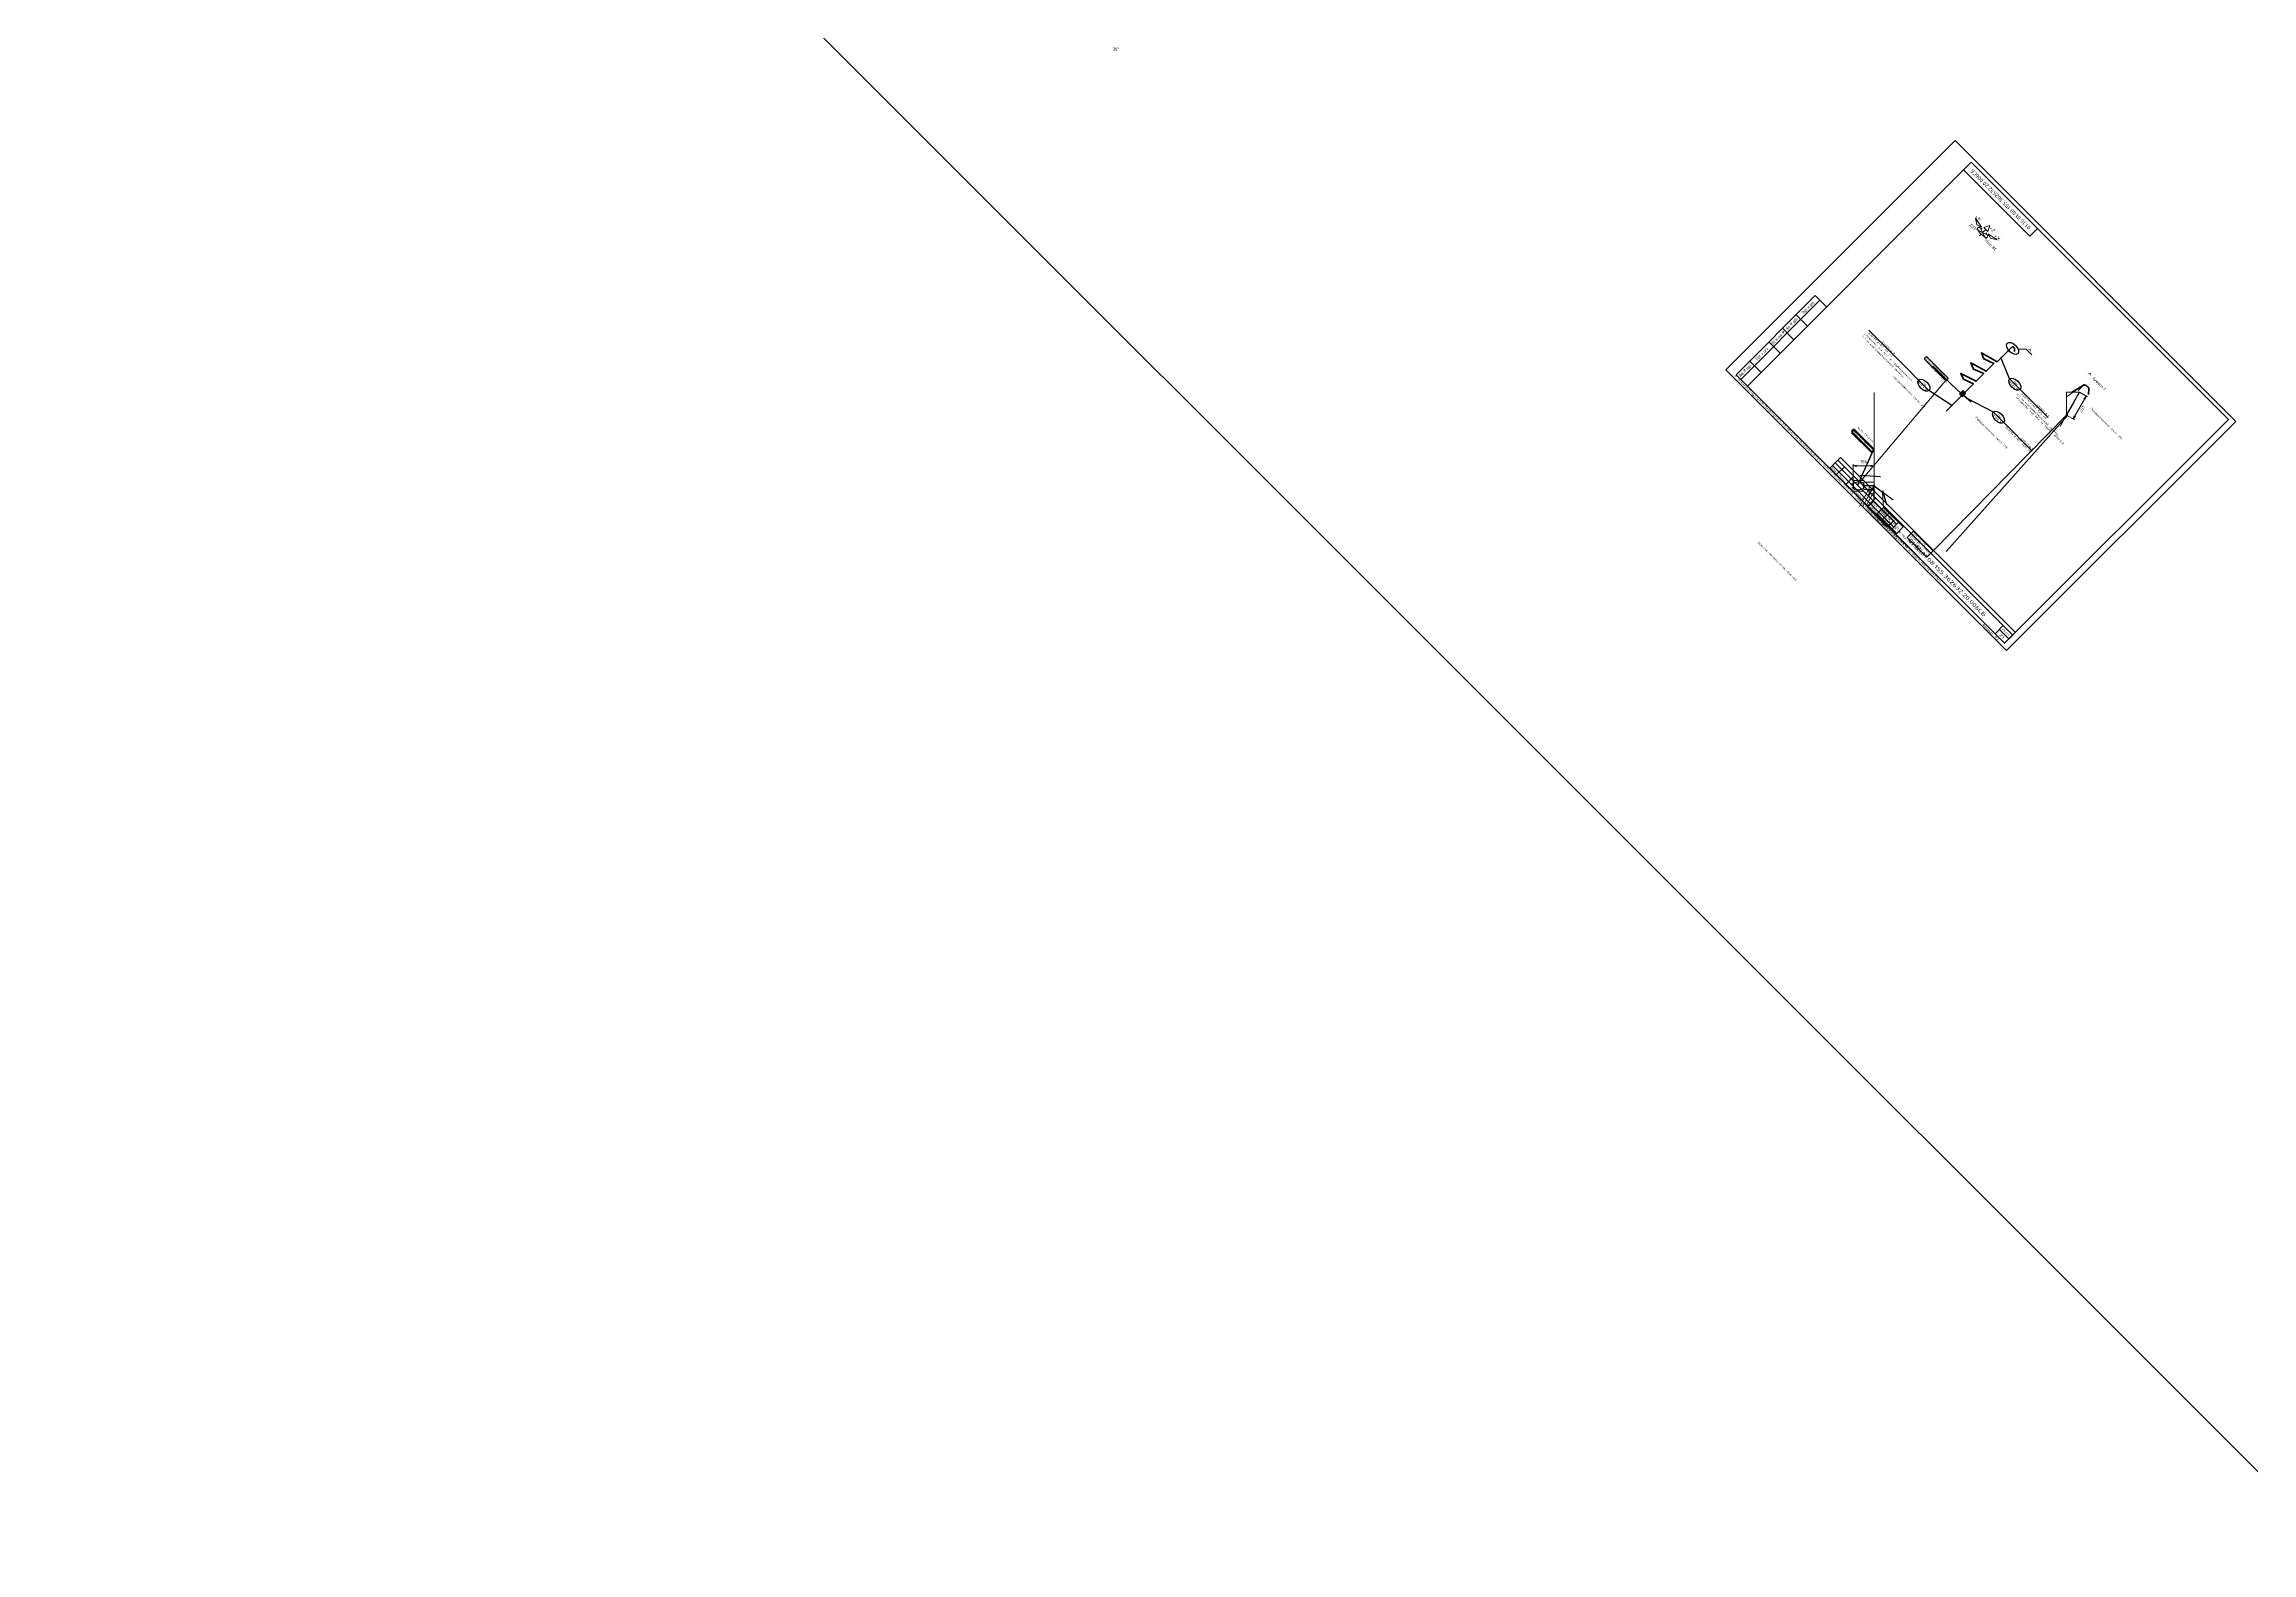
# Model space of a CAD drawing. Header units: millimetres. Extents: x -1501 to 8157, y -8271 to 1386.
# Drawn here: x -1501 to 151, y -1254 to -126 of the extents above; entities that cross this region are included whole.
import ezdxf
from ezdxf import colors
from ezdxf.entities.mleader import LeaderData, LeaderLine
from ezdxf.enums import TextEntityAlignment as Align
from ezdxf.math import Vec2, Vec3

# ---------------------------------------------------------------- set-up
doc = ezdxf.new("R2010")
doc.units = ezdxf.units.MM
doc.header["$MEASUREMENT"] = 0
for name, color, linetype, lineweight in [('--TEXT--', 7, 'Continuous', 25), ('OFORMLENIE', 7, 'Continuous', 25), ('подложка', 253, 'Continuous', 13), ('СН', 1, 'Continuous', 50)]:
    doc.layers.add(name, color=color, linetype=linetype, lineweight=lineweight)
doc.layers.add('Коробки', color=250, linetype='Continuous')
doc.layers.add('Построение', color=7, linetype='Continuous')
doc.layers.add('непечат', color=2, linetype='Continuous', plot=False)
doc.styles.add('GOST 2.304', font='CS_Gost2304.shx')
doc.styles.add('GOST_2.304', font='CS_Gost2304.shx', dxfattribs={"height": 2.5})
doc.styles.add('GOST_2.304_07', font='CS_Gost2304.shx', dxfattribs={"width": 0.7})
doc.styles.add('GOST_2.304_09', font='CS_Gost2304.shx', dxfattribs={"width": 0.9})
doc.styles.add('Style-CS_Gost2304', font='CS_Gost2304.shx')
doc.styles.add('TNR_30', font='times.ttf', dxfattribs={"height": 3})

# ---------------------------------------------------------------- blocks, each defined once
blk = doc.blocks.new('TerminatorOpen_0.4')
at = {"color": 0, "linetype": 'ByBlock', "lineweight": -2}
for q in [(-1, 0.2), (-1, 0), (-1, -0.2)]:
    blk.add_line((0, 0), q, dxfattribs=at)
blk = doc.blocks.new('_DotSmall')
at = {"color": 0, "linetype": 'ByBlock', "const_width": 0.5}
blk.add_lwpolyline([(-0.0625, 0, 1), (0.0625, 0, 1)], format="xyb", close=True, dxfattribs=at)
blk = doc.blocks.new('A$C612D6D77')
at = {"layer": 'Коробки', "linetype": 'ByBlock', "ltscale": 0.5}
h = blk.add_hatch(color=3, dxfattribs=at)
h.paths.add_polyline_path([(300, 300), (0, 300), (0, 0)])
h.paths.add_polyline_path([(600, 0), (600, 300), (300, 300)])
at = {"layer": 'Коробки', "linetype": 'ByBlock', "ltscale": 0.5, "true_color": 0xffffff}
blk.add_hatch(color=7, dxfattribs=at).paths.add_polyline_path([(0, 0), (600, 0), (300, 300)])
at = {"layer": 'Коробки', "linetype": 'ByBlock', "ltscale": 0.5}
for p, q in [((0, 0), (300, 300)), ((300, 300), (600, 0))]:
    blk.add_line(p, q, dxfattribs=at)
blk.add_lwpolyline([(0, 0), (600, 0), (600, 300), (0, 300)], close=True, dxfattribs=at)
blk = doc.blocks.new('*U22')
at = {"color": 0, "linetype": 'ByBlock', "lineweight": -2}
blk.add_lwpolyline([(297, 420), (0, 420), (0, 0), (297, 0)], close=True, dxfattribs=at)
at = {"color": 0, "linetype": 'ByBlock', "lineweight": 50}
blk.add_lwpolyline([(20, 415), (292, 415), (292, 5), (20, 5)], close=True, dxfattribs=at)
at = {"color": 0, "linetype": 'ByBlock', "lineweight": -2, "style": 'GOST_2.304'}
blk.add_text('Формат А3', height=2.5, dxfattribs=at).set_placement((287, 2.5), align=Align.MIDDLE_RIGHT)
at = {"color": 0, "linetype": 'ByBlock', "lineweight": -2, "insert": (8, 2.5), "char_height": 2.5, "attachment_point": 4, "style": 'GOST_2.304'}
blk.add_mtext('C:\\\\Users\\\\GrigoryAO\\\\Desktop\\\\03-23-01\\\\4550.70.ВП00.008.0155.362632.20.006 ТОП-12, ТКМ-12\\\\4550.70.ВП00.008.0155.362632.20.006СБ.Л00.РЕВ0.DWG', dxfattribs=at)
at = {"color": 0, "linetype": 'ByBlock', "lineweight": -2, "style": 'TNR_30'}
blk.add_attdef('ВЕРХНИЙ_НОМЕР_ЛИСТА', text='', height=3, dxfattribs=at).set_placement((287, 410), align=Align.MIDDLE_CENTER)
blk = doc.blocks.new('ST_Left')
at = {"color": 0, "linetype": 'ByBlock', "lineweight": 50}
for p, q in [((8, 150), (8, 5)), ((20, 150), (8, 150)), ((13, 5), (13, 150)), ((8, 115), (20, 115)), ((8, 90), (20, 90)), ((20, 65), (8, 65)), ((20, 30), (8, 30)), ((8, 5), (20, 5))]:
    blk.add_line(p, q, dxfattribs=at)
at = {"color": 0, "linetype": 'ByBlock', "lineweight": -2, "style": 'GOST_2.304'}
for s, p in [('Подп. и дата', (10.5, 132.5)), ('Инв. № дубл.', (10.5, 102.5)), ('Вза м. инв. №', (10.5, 77.5)), ('Подп. и дата', (10.5, 47.5)), ('Инв. № подл.', (10.5, 17.5))]:
    blk.add_text(s, height=2.5, rotation=90, dxfattribs=at).set_placement(p, align=Align.MIDDLE_CENTER)
at = {"color": 0, "linetype": 'ByBlock', "lineweight": -2, "style": 'GOST_2.304', "flags": 8}
for tag, p in [('ДУБЛ_ДАТА', (16.5, 141.25)), ('НОМЕР_ДУБЛ', (16.5, 102.5)), ('ВЗАМ_ИНВ', (16.5, 77.5)), ('ИНВ_ДАТА', (16.5, 56.25)), ('ИНВ_НОМЕР', (16.5, 17.5))]:
    blk.add_attdef(tag, text='', height=2.5, rotation=90, dxfattribs=at).set_placement(p, align=Align.MIDDLE_CENTER)
blk = doc.blocks.new('ST_2a_dyn')
at = {"color": 0, "linetype": 'ByBlock', "lineweight": 50, "extrusion": (0, 1, 0)}
for p, q in [((-185, 15), (0, 15)), ((-185, 5), (-120, 5)), ((-185, 0), (0, 0)), ((-10, 8), (0, 8))]:
    blk.add_line(p, q, dxfattribs=at)
at = {"color": 0, "linetype": 'ByBlock', "lineweight": 50, "extrusion": (1, 0, 0)}
for p, q in [((-185, 0), (-185, 15)), ((-178, 15), (-178, 0)), ((-168, 15), (-168, 0)), ((-145, 15), (-145, 0)), ((-130, 15), (-130, 0)), ((-120, 0), (-120, 15)), ((-10, 0), (-10, 15))]:
    blk.add_line(p, q, dxfattribs=at)
at = {"color": 0, "linetype": 'ByBlock', "lineweight": -2, "extrusion": (0, 1, 0)}
blk.add_line((-185, 10), (-120, 10), dxfattribs=at)
at = {"color": 0, "linetype": 'ByBlock', "lineweight": 50}
blk.add_line((0, 15), (0, 0), dxfattribs=at)
at = {"color": 0, "linetype": 'ByBlock', "lineweight": -2, "width": 0.9}
for s, style, p in [('Изм.', 'GOST_2.304', (-181.5, 2.5)), ('№ докум.', 'GOST_2.304_09', (-156.5, 2.5))]:
    blk.add_text(s, height=2.5, dxfattribs=dict(at, style=style)).set_placement(p, align=Align.MIDDLE_CENTER)
at = {"color": 0, "linetype": 'ByBlock', "lineweight": -2, "style": 'GOST_2.304'}
for s, p in [('Лист', (-173, 2.5)), ('Подп.', (-137.5, 2.5)), ('Дата', (-125, 2.5)), ('Лист', (-5, 11.5))]:
    blk.add_text(s, height=2.5, dxfattribs=at).set_placement(p, align=Align.MIDDLE_CENTER)
at = {"color": 0, "linetype": 'ByBlock', "lineweight": -2}
for tag, height, style, flags, p in [('ИЗМ_2', 2.5, 'GOST_2.304', 12, (-181.5, 12.5)), ('ИЗМ_1', 2.5, 'GOST_2.304', 12, (-181.5, 7.5)), ('ЛИСТ_2', 2.5, 'GOST_2.304', 12, (-173, 12.5)), ('ЛИСТ_1', 2.5, 'GOST_2.304', 12, (-173, 7.5)), ('N_ДОК_2', 2.5, 'GOST_2.304_09', 12, (-156.5, 12.5)), ('N_ДОК_1', 2.5, 'GOST_2.304_09', 12, (-156.5, 7.5)), ('ШИФР', 5, 'GOST_2.304', 4, (-65, 7.5)), ('LIST', 3.5, 'GOST_2.304', 4, (-5, 4))]:
    blk.add_attdef(tag, text='', height=height, dxfattribs=dict(at, style=style, flags=flags)).set_placement(p, align=Align.MIDDLE_CENTER)
at = {"color": 0, "linetype": 'ByBlock', "lineweight": -2, "style": 'GOST_2.304_07', "width": 0.7, "flags": 12}
for tag, p in [('ДАТА_2', (-125, 12.5)), ('ДАТА_1', (-125, 7.5))]:
    blk.add_attdef(tag, text='', height=2.5, dxfattribs=at).set_placement(p, align=Align.MIDDLE_CENTER)
blk = doc.blocks.new('ST_Top')
at = {"color": 0, "linetype": 'ByBlock', "lineweight": 50}
blk.add_line((70, 0), (70, -14), dxfattribs=at)
at = {"color": 0, "linetype": 'ByBlock', "lineweight": 50, "extrusion": (0, 1, 0)}
blk.add_line((0, -14), (70, -14), dxfattribs=at)
at = {"color": 0, "linetype": 'ByBlock', "lineweight": -2, "style": 'GOST_2.304', "width": 0.7, "flags": 4}
blk.add_attdef('ШИФР', text='', height=5, rotation=180, dxfattribs=at).set_placement((35, -7), align=Align.MIDDLE_CENTER)

msp = doc.modelspace()

# ---------------------------------------------------------------- hatches: boundary and pattern name
at = {"layer": 'подложка', "extrusion": (1, 3.92523e-17, 1.17757e-16)}
h = msp.add_hatch(color=252, dxfattribs=at)
edge = h.paths.add_edge_path()
edge.add_arc((-386.1, -364.5), 1, -90, 270)
at = {"layer": 'подложка', "extrusion": (8.62817e-32, -7.85046e-17, -1)}
h = msp.add_hatch(color=252, dxfattribs=at)
edge = h.paths.add_edge_path()
edge.add_ellipse((-12, -403.2), major_axis=(-1.05, 0.62), ratio=0.583905, start_angle=0, end_angle=360)
at = {"layer": 'подложка'}
h = msp.add_hatch(color=252, dxfattribs=at)
edge = h.paths.add_edge_path()
edge.add_arc((-139.7, -456), 1, 0, 360)
h = msp.add_hatch(color=252, dxfattribs=at)
edge = h.paths.add_edge_path()
edge.add_arc((-139.7, -456), 1, 0, 360)
h = msp.add_hatch(color=252, dxfattribs=at)
edge = h.paths.add_edge_path()
edge.add_arc((-139.7, -456), 1, 0, 360)
at = {"layer": 'подложка', "extrusion": (1.96262e-16, 1, -3.92523e-17)}
h = msp.add_hatch(color=252, dxfattribs=at)
edge = h.paths.add_edge_path()
edge.add_arc((139.7, -335.6), 0.49, 0, 360)
h = msp.add_hatch(color=252, dxfattribs=at)
edge = h.paths.add_edge_path()
edge.add_arc((139.7, -358.5), 0.49, 0, 360)
h = msp.add_hatch(color=252, dxfattribs=at)
edge = h.paths.add_edge_path()
edge.add_arc((139.7, -312.7), 0.49, 0, 360)
at = {"layer": 'подложка', "extrusion": (8.62817e-32, -7.85046e-17, -1)}
h = msp.add_hatch(color=252, dxfattribs=at)
edge = h.paths.add_edge_path()
edge.add_ellipse((135.7, -462.8), major_axis=(-1.05, 0.62), ratio=0.583905, start_angle=0, end_angle=360)
at = {"layer": 'подложка', "extrusion": (1.96262e-16, 1, -3.92523e-17)}
h = msp.add_hatch(color=252, dxfattribs=at)
edge = h.paths.add_edge_path()
edge.add_arc((131.9, -335.6), 0.49, 0, 360)
h = msp.add_hatch(color=252, dxfattribs=at)
edge = h.paths.add_edge_path()
edge.add_arc((131.9, -358.5), 0.49, 0, 360)
h = msp.add_hatch(color=252, dxfattribs=at)
edge = h.paths.add_edge_path()
edge.add_arc((131.9, -312.7), 0.49, 0, 360)
at = {"layer": 'подложка', "extrusion": (-1, -3.92523e-17, -1.17757e-16)}
for points in [[(454.6, -405.2), (456, -411), (457.5, -405.2)], [(454.6, -293.1), (456, -298.8), (457.5, -293.1)]]:
    msp.add_hatch(color=252, dxfattribs=at).paths.add_polyline_path(points)
at = {"layer": 'подложка', "extrusion": (1, 3.92523e-17, 1.17757e-16)}
h = msp.add_hatch(color=252, dxfattribs=at)
edge = h.paths.add_edge_path()
edge.add_arc((-456, -379.8), 1, -90, 270)
h = msp.add_hatch(color=252, dxfattribs=at)
edge = h.paths.add_edge_path()
edge.add_arc((-456, -395.5), 1, -90, 270)
h = msp.add_hatch(color=252, dxfattribs=at)
edge = h.paths.add_edge_path()
edge.add_arc((-456, -424.9), 1, -90, 270)
h = msp.add_hatch(color=252, dxfattribs=at)
edge = h.paths.add_edge_path()
edge.add_arc((-456, -283.3), 1, -90, 270)

# ---------------------------------------------------------------- linework, layer by layer
at = {"layer": '--TEXT--', "extrusion": (-0.57735, -0.57735, 0.57735)}
for p, q in [((-24.4, -353.5, -377.9), (-18.3, -353.8, -372.1)), ((-18.3, -353.8, -372.1), (-14.1, -358, -372.1)), ((12.9, -403.2, -344.1), (-78.1, -505.1, -260.1)), ((-127.2, -449.2, -429.1), (-142.3, -448.3, -443.2)), ((-125.6, -459.5, -386.4), (-122.6, -470.1, -394.1))]:
    msp.add_line(p, q, dxfattribs=at)
for centre, radius in [((229.7, -467.5), 5.53), ((202.3, -582.4), 5.51), ((249.9, -498.2), 5.51), ((258.7, -543.4), 5.51)]:
    msp.add_circle(centre, radius, dxfattribs=at)
at = {"layer": 'OFORMLENIE', "extrusion": (-0.57735, -0.57735, 0.57735)}
for q in [(-159, -436.8, -595.9), (-26.2, -565.7, -591.8)]:
    msp.add_line((-157, -434.8, -591.8), q, dxfattribs=at)
at = {"layer": 'непечат', "color": 3, "extrusion": (-0.57735, -0.57735, 0.57735)}
msp.add_lwpolyline([(-1387.9, 992.3), (10962.3, 992.3), (10962.3, -1271.9), (-1387.9, -1271.9)], close=True, dxfattribs=at)
at = {"layer": 'подложка', "color": 252, "extrusion": (-0.57735, -0.57735, 0.57735)}
for p, q in [((-50.8, -266.6, -325.9), (-53.3, -261.6, -323.4)), ((-50.8, -266.6, -325.9), (-55.3, -264.4, -328.1)), ((-53.1, -269, -330.5), (-52, -267.8, -328.2)), ((-50.8, -266.6, -325.9), (-48.5, -264.3, -321.2)), ((-50.8, -266.6, -325.9), (-48.5, -271.1, -328.1)), ((-50.8, -266.6, -325.9), (-45.8, -269.1, -323.4)), ((-94.6, -361, -392.1), (-92.7, -359.2, -388.5)), ((-94.6, -361, -392.1), (-78.4, -377.2, -392.1)), ((-92.7, -359.2, -388.5), (-76.6, -375.4, -388.5)), ((-144.4, -455.4, -312.8), (-77.5, -376.3, -390.3)), ((-76.6, -375.4, -388.5), (-78.4, -377.2, -392.1)), ((25.4, -379.9, -354.5), (12, -389.4, -344.9)), ((15.6, -386, -345.1), (25.4, -379.9, -354.5)), ((21.6, -386.1, -344.9), (16.8, -394.6, -344.9)), ((21.6, -386.1, -354.7), (21.6, -386.1, -344.9)), ((-131.9, -432.8, -275.5), (-131.9, -409.5, -275.5)), ((-131.9, -409.5, -312.7), (-131.9, -439.8, -312.7)), ((-131.9, -409.5, -335.6), (-131.9, -423.5, -335.6)), ((-131.9, -409.5, -358.5), (-131.9, -424.6, -358.5)), ((-131.9, -409.5, -387.6), (-131.9, -426.2, -387.6)), ((-131.9, -409.5, -424.9), (-131.9, -456, -424.9)), ((-131.9, -409.5, -424.9), (-131.9, -456, -424.9)), ((12, -403.2, -344.9), (-87.8, -504.7, -269.4)), ((-148.9, -415.2, -362.1), (-147, -413.4, -358.5)), ((-148.9, -416.3, -391.3), (-147, -414.4, -387.6)), ((-148.9, -415.2, -362.1), (-133.7, -430.4, -362.1)), ((-148.9, -416.3, -391.3), (-133.7, -431.4, -391.3)), ((-147, -413.4, -358.5), (-131.9, -428.5, -358.5)), ((-147, -414.4, -387.6), (-131.9, -429.6, -387.6)), ((-131.9, -428.5, -358.5), (-133.7, -430.4, -362.1)), ((-144.4, -455.4, -335.7), (-132.8, -429.5, -360.3)), ((-144.3, -456.1, -359.2), (-132.8, -430.5, -389.5)), ((-131.9, -429.6, -387.6), (-133.7, -431.4, -391.3)), ((-131.9, -432.3, -335.6), (-131.9, -439.8, -335.6)), ((-131.9, -456, -275.5), (-131.9, -432.8, -275.5)), ((-131.9, -433.1, -358.5), (-131.9, -439.8, -358.5)), ((-131.9, -434.1, -387.6), (-131.9, -456, -387.6)), ((-133.8, -459.4, -275.5), (-131.9, -456, -275.5)), ((-131.9, -456, -440.5), (-132.2, -467.4, -452.3)), ((-125.6, -460.7, -372.6), (-117.9, -466.4, -372.6)), ((-125.6, -461.4, -388.3), (-124.9, -472.2, -398.5)), ((-125.6, -461.4, -388.3), (-124.9, -472.2, -398.5))]:
    msp.add_line(p, q, dxfattribs=at)
at = {"layer": 'подложка', "color": 252, "extrusion": (-1, 5.55112e-17, -5.55112e-17)}
for p, q in [((-131.9, -409.5, -424.9), (-131.9, -386.3, -424.9)), ((-131.9, -409.5, -275.5), (-131.9, -386.3, -275.5)), ((-131.9, -387.5, -424.9), (-131.9, -387, -422.4)), ((-131.9, -387.5, -275.5), (-131.9, -387, -278)), ((-131.9, -387.5, -422.4), (-131.9, -387.5, -278)), ((-131.9, -387.5, -424.9), (-131.9, -387.5, -422.4)), ((-131.9, -387.5, -424.9), (-131.9, -388, -422.4)), ((-131.9, -387.5, -275.5), (-131.9, -387.5, -278)), ((-131.9, -387.5, -275.5), (-131.9, -388, -278)), ((-131.9, -409.5, -312.7), (-131.9, -393.3, -312.7)), ((-131.9, -409.5, -275.5), (-131.9, -393.3, -275.5)), ((-131.9, -409.5, -335.6), (-131.9, -393.3, -335.6)), ((-131.9, -409.5, -312.7), (-131.9, -393.3, -312.7)), ((-131.9, -409.5, -358.5), (-131.9, -393.3, -358.5)), ((-131.9, -409.5, -335.6), (-131.9, -393.3, -335.6)), ((-131.9, -409.5, -387.6), (-131.9, -393.3, -387.6)), ((-131.9, -409.5, -358.5), (-131.9, -393.3, -358.5)), ((-131.9, -409.5, -424.9), (-131.9, -393.3, -424.9)), ((-131.9, -409.5, -387.6), (-131.9, -393.3, -387.6)), ((-131.9, -394, -424.9), (-131.9, -393.5, -422.4)), ((-131.9, -394, -424.9), (-131.9, -394, -422.4)), ((-131.9, -394, -424.9), (-131.9, -394.5, -422.4)), ((-131.9, -394.5, -387.6), (-131.9, -394, -390.1)), ((-131.9, -394.5, -310.2), (-131.9, -394.5, -278)), ((-131.9, -394.5, -333.1), (-131.9, -394.5, -315.2)), ((-131.9, -394.5, -356), (-131.9, -394.5, -338.1)), ((-131.9, -394.5, -385.1), (-131.9, -394.5, -361)), ((-131.9, -394.5, -421.9), (-131.9, -394.5, -390.1)), ((-131.9, -394.5, -387.6), (-131.9, -394.5, -390.1)), ((-131.9, -394.5, -387.6), (-131.9, -395, -390.1))]:
    msp.add_line(p, q, dxfattribs=at)
at = {"layer": 'подложка', "color": 252}
for p, q in [((12, -403.2, -344.9), (12, -386.1, -344.9)), ((12, -386.1, -344.9), (21.6, -386.1, -344.9)), ((12, -403.2, -344.9), (7.2, -411.7, -344.9)), ((-147.6, -456, -335.6), (-147.6, -439.8, -335.6)), ((-147.6, -456, -358.5), (-147.6, -439.8, -358.5)), ((-147.6, -456, -312.7), (-147.6, -439.8, -312.7)), ((-145.1, -441, -335.6), (-134.4, -441, -335.6)), ((-145.1, -441, -358.5), (-134.4, -441, -358.5)), ((-145.1, -441, -312.7), (-134.4, -441, -312.7)), ((-131.9, -456, -335.6), (-131.9, -439.8, -335.6)), ((-131.9, -456, -358.5), (-131.9, -439.8, -358.5)), ((-131.9, -456, -312.7), (-131.9, -439.8, -312.7)), ((-147.6, -452, -335.6), (-139.7, -452, -335.6)), ((-147.6, -452, -358.5), (-139.7, -452, -358.5)), ((-147.6, -452, -312.7), (-139.7, -452, -312.7)), ((-147.6, -460, -335.6), (-139.7, -460, -335.6)), ((-147.6, -460, -358.5), (-139.7, -460, -358.5)), ((-147.6, -460, -312.7), (-139.7, -460, -312.7)), ((-139.7, -453.2, -335.6), (-131.9, -453.2, -335.6)), ((-139.7, -453.2, -358.5), (-131.9, -453.2, -358.5)), ((-139.7, -453.2, -312.7), (-131.9, -453.2, -312.7)), ((-139.7, -458.8, -335.6), (-131.9, -458.8, -335.6)), ((-139.7, -458.8, -358.5), (-131.9, -458.8, -358.5)), ((-139.7, -458.8, -312.7), (-131.9, -458.8, -312.7)), ((-138.2, -462.8, -275.5), (-136.3, -459.4, -275.5)), ((-133.3, -462.8, -275.5), (-131.4, -459.4, -275.5)), ((-131.9, -463.9, -429.9), (-131.9, -458.8, -429.9)), ((-131.9, -463.9, -435.5), (-131.9, -458.8, -435.5)), ((-125.6, -460.7, -385.2), (-130.3, -457.2, -385.2)), ((-125.6, -460.7, -390.1), (-130.3, -457.2, -390.1)), ((-125.6, -460.7, -387.6), (-117.7, -466.5, -387.6)), ((-125.6, -460.7, -390.1), (-117.7, -466.5, -390.1)), ((-125.6, -460.7, -385.2), (-117.7, -466.5, -385.2)), ((-138.2, -462.8, -275.5), (-143, -471.4, -275.5)), ((-135.7, -462.8, -275.5), (-140.5, -471.4, -275.5)), ((-133.3, -462.8, -275.5), (-138.1, -471.4, -275.5))]:
    msp.add_line(p, q, dxfattribs=at)
at = {"layer": 'подложка', "color": 252, "extrusion": (-0.384139, 0.216789, 0.897463)}
for p, q in [((25.4, -391.1, -342.1), (18.2, -403.8, -342.1)), ((21.6, -386.1, -344.9), (27.6, -389.5, -341.5)), ((26.6, -388.9, -342.1), (25, -390.9, -342.3)), ((26.6, -388.9, -342.1), (25.4, -391.1, -342.1)), ((26.6, -388.9, -342.1), (25.8, -391.3, -341.8)), ((12, -403.2, -344.9), (18.1, -406.6, -341.5)), ((17, -406, -342.1), (17.8, -403.6, -342.3)), ((17, -406, -342.1), (18.2, -403.8, -342.1)), ((17, -406, -342.1), (18.6, -404, -341.8))]:
    msp.add_line(p, q, dxfattribs=at)
at = {"layer": 'подложка', "color": 252, "extrusion": (-0.870886, 0.491485, 7.41074e-15)}
for p, q in [((-135.5, -462.5, -279.4), (-133.9, -459.6, -279.5)), ((-133.9, -459.6, -279.5), (-133.4, -458.7, -277.9)), ((-133.4, -458.7, -277.9), (-133.8, -459.4, -281.1))]:
    msp.add_line(p, q, dxfattribs=at)
at = {"layer": 'подложка', "color": 252, "extrusion": (1, -5.55112e-17, 5.55112e-17)}
for p, q in [((-131.9, -453.2, -379.8), (-131.9, -453.2, -283.3)), ((-131.9, -453.2, -283.3), (-131.9, -453.2, -279.4)), ((-131.9, -453.2, -395.5), (-131.9, -453.2, -387.6)), ((-131.9, -453.2, -379.8), (-131.9, -453.2, -387.6)), ((-131.9, -453.2, -424.9), (-131.9, -453.2, -395.5)), ((-131.9, -453.2, -440.5), (-131.9, -453.2, -432.7)), ((-131.9, -453.2, -424.9), (-131.9, -453.2, -432.7)), ((-131.9, -458.8, -379.8), (-131.9, -458.8, -283.3)), ((-131.9, -458.8, -283.3), (-131.9, -458.8, -279.4)), ((-131.9, -458.8, -379.8), (-131.9, -458.8, -383.6)), ((-131.9, -458.8, -395.5), (-131.9, -458.8, -388.5)), ((-131.9, -458.8, -424.9), (-131.9, -458.8, -395.5)), ((-131.9, -458.8, -424.9), (-131.9, -458.8, -429.9))]:
    msp.add_line(p, q, dxfattribs=at)
at = {"layer": 'подложка', "color": 252, "extrusion": (-0.596959, -0.802272, 1.11022e-16)}
for p, q in [((-131.9, -456, -387.6), (-131.9, -456, -371.4)), ((-129.9, -457.5, -372.6), (-127.6, -459.2, -372.6)), ((-125.6, -460.7, -372.6), (-127.6, -459.2, -372.6)), ((-125.6, -460.7, -372.6), (-127.6, -459.2, -372.1)), ((-125.6, -460.7, -372.6), (-127.6, -459.2, -373.1)), ((-125.6, -460.7, -387.6), (-125.6, -460.7, -371.4))]:
    msp.add_line(p, q, dxfattribs=at)
at = {"layer": 'подложка', "color": 252, "extrusion": (-0.596959, -0.802272, 5.55112e-17)}
for q in [(-129.9, -457.5, -372.6), (-129.9, -457.5, -373.1), (-129.9, -457.5, -372.1)]:
    msp.add_line((-131.9, -456, -372.6), q, dxfattribs=at)
at = {"layer": 'подложка', "color": 252, "extrusion": (-1, -2.82552e-14, -2.58127e-14)}
for p, q in [((-131.9, -456, -432.7), (-131.9, -463.9, -432.7)), ((-131.9, -456, -440.5), (-131.9, -456, -432.7)), ((-131.9, -456, -424.9), (-131.9, -456, -432.7))]:
    msp.add_line(p, q, dxfattribs=at)
at = {"layer": 'подложка', "color": 252, "flags": 128}
for elevation in [-335.6, -358.5, -312.7]:
    msp.add_lwpolyline([(-147.6, -457.6), (-148.5, -457.6), (-147.6, -457.1), (-147.6, -455.1), (-148.5, -454.6), (-147.6, -454.6), (-147.6, -457.6)], close=True, dxfattribs=dict(at, elevation=elevation))
at = {"layer": 'подложка', "color": 252, "elevation": -275.5, "flags": 128}
for points in [[(-135.7, -462.8), (-135.7, -456), (-131.9, -456)], [(-135.7, -456), (-135.7, -459), (-132.7, -459), (-132.7, -456), (-135.7, -456)]]:
    msp.add_lwpolyline(points, dxfattribs=at)
at = {"layer": 'подложка', "color": 252, "extrusion": (-1, 5.55112e-17, -5.55112e-17), "elevation": 131.9, "flags": 128}
for points in [[(454.8, -406), (456, -411), (457.5, -405.2), (454.6, -405.2)], [(454.6, -405.2), (456, -411), (457.5, -405.2), (455, -405.2)], [(454.8, -293.8), (456, -298.8), (457.5, -293.1), (454.6, -293.1)], [(454.6, -293.1), (456, -298.8), (457.5, -293.1), (455, -293.1)]]:
    msp.add_lwpolyline(points, dxfattribs=at)
at = {"layer": 'подложка', "color": 252, "extrusion": (-0.57735, -0.57735, 0.57735)}
msp.add_ellipse((-50.8, -266.6, -325.9), major_axis=(-3.54, 3.54), ratio=0.57735, start_param=5.105088, end_param=10.602875, dxfattribs=at)
at = {"layer": 'подложка', "color": 252, "extrusion": (-1, 5.55112e-17, -5.55112e-17)}
for points in [[(454.6, -405.2, 131.9), (456, -411, 131.9), (457.5, -405.2, 131.9)], [(454.6, -293.1, 131.9), (456, -298.8, 131.9), (457.5, -293.1, 131.9)]]:
    msp.add_solid(points, dxfattribs=at)
at = {"layer": 'подложка', "color": 252}
for points in [[(-56.2, -255.8, -320.4), (-51.6, -262.5, -322.5), (-55, -260.8, -324.2)], [(-45.4, -261.2, -315.1), (-49.9, -262.9, -321.2), (-47, -265.7, -321.2)], [(-40, -272.1, -320.4), (-46.6, -267.5, -322.5), (-45, -270.8, -324.2)], [(-131.9, -454.6, -405.2), (-131.9, -456, -411), (-131.9, -457.5, -405.2)], [(-131.9, -454.6, -293.1), (-131.9, -456, -298.8), (-131.9, -457.5, -293.1)], [(-131.9, -455.5, -432.2), (-131.9, -455.5, -433.2), (-131.9, -456.5, -433.2), (-131.9, -456.5, -432.2)], [(-132.2, -467.4, -452.2), (-117.4, -482.2, -452.2), (-122.1, -486.9, -461.7), (-136.9, -472.1, -461.7)], [(-124.9, -472.2, -398.4), (-110.3, -486.8, -398.4), (-115, -491.6, -407.9), (-129.7, -476.9, -407.9)], [(-102.4, -490, -269.3), (-87.7, -504.7, -269.3), (-92.5, -509.4, -278.8), (-107.2, -494.7, -278.8)]]:
    msp.add_3dface(points, dxfattribs=at)
at = {"layer": 'Построение', "linetype": 'Continuous', "lineweight": 30, "extrusion": (5.55112e-17, 1, -5.55112e-17)}
for p, q in [((-131.9, -456, -335.6), (-139.7, -456, -335.6)), ((-131.9, -456, -358.5), (-139.7, -456, -358.5)), ((-131.9, -456, -312.7), (-139.7, -456, -312.7))]:
    msp.add_line(p, q, dxfattribs=at)
at = {"layer": 'Построение', "linetype": 'Continuous', "lineweight": 30}
for p, q in [((-131.9, -456, -379.8), (-131.9, -456, -283.3)), ((-131.9, -456, -424.9), (-131.9, -456, -395.5))]:
    msp.add_line(p, q, dxfattribs=at)
at = {"layer": 'Построение', "lineweight": 30, "extrusion": (-0.596959, -0.802272, 1.11022e-16)}
for p, q in [((-131.9, -456, -387.6), (-125.6, -460.7, -387.6)), ((-131.9, -456, -379.8), (-131.9, -456, -387.6))]:
    msp.add_line(p, q, dxfattribs=at)
at = {"layer": 'Построение', "extrusion": (-0.596959, -0.802272, 1.11022e-16)}
msp.add_line((-131.9, -456, -395.5), (-131.9, -456, -387.6), dxfattribs=at)
at = {"layer": 'Построение', "linetype": 'Continuous', "lineweight": 30, "extrusion": (0.870886, -0.491485, 8.46545e-15), "elevation": 208.6, "flags": 128}
msp.add_lwpolyline([(-345.2, -344.9), (-335.4, -344.9, -0.414227), (-325.6, -354.7), (-325.6, -364.5)], format="xyb", dxfattribs=at)
at = {"layer": 'Построение', "linetype": 'Continuous', "lineweight": 30, "flags": 128}
for elevation in [-335.6, -358.5, -312.7]:
    msp.add_lwpolyline([(-139.7, -454), (-143.6, -453.1), (-147.6, -454), (-147.6, -458), (-143.6, -459), (-139.7, -458), (-139.7, -454)], close=True, dxfattribs=dict(at, elevation=elevation))
at = {"layer": 'Построение', "linetype": 'Continuous', "lineweight": 30, "extrusion": (0.870886, -0.491485, 8.35443e-15), "elevation": 109.3, "flags": 128}
msp.add_lwpolyline([(-469.8, -275.5), (-465.9, -275.5, -0.414227), (-462, -279.4), (-462, -283.3)], format="xyb", dxfattribs=at)
at = {"layer": 'Построение', "linetype": 'Continuous', "lineweight": 30}
msp.add_3dface([(-131.5, -456.3, -388.1), (-131.5, -456.3, -387.1), (-132.3, -455.7, -387.1), (-132.3, -455.7, -388.1)], dxfattribs=at)
at = {"layer": 'СН', "extrusion": (-0.57735, -0.57735, 0.57735)}
for points in [[(232.4, -468.5), (230.8, -465.9, 0.744938), (228.7, -466.5), (228.7, -493.7), (215.6, -500.2), (220.1, -503.4), (227.9, -498.4), (227.9, -512.4), (215.3, -519), (220, -522), (227.8, -517), (227.8, -530.8), (215.6, -537.8), (220, -540.3), (227.8, -535.9), (227.8, -585.7)], [(286.7, -446.1), (286.7, -436.7, -0.596197), (291.3, -434.2), (294.2, -440.3)]]:
    msp.add_lwpolyline(points, format="xyb", dxfattribs=at)
msp.add_lwpolyline([(228.4, -555.1), (236.1, -554.4)], dxfattribs=at)

# ---------------------------------------------------------------- block references
at = {"layer": 'OFORMLENIE', "extrusion": (-0.57735, -0.57735, 0.57735)}
for name in ['*U22', 'ST_Left']:
    msp.add_blockref(name, (89.4, -749.8), dxfattribs=at)
ref = msp.add_blockref('ST_Top', (109.4, -334.8), dxfattribs=at)
ref.add_attrib('ШИФР', '01.16.01.08.155.362632.20.006СБ', dxfattribs={"layer": '0', "color": 0, "linetype": 'ByBlock', "lineweight": -2, "extrusion": (-0.57735, -0.57735, 0.57735), "height": 5, "rotation": 180, "style": 'GOST_2.304', "width": 0.7}).set_placement((144.4, -341.8), align=Align.MIDDLE_CENTER)
ref = msp.add_blockref('ST_2a_dyn', (381.4, -744.8), dxfattribs=at)
ref.add_attrib('LIST', '21', dxfattribs={"layer": '0', "color": 0, "linetype": 'ByBlock', "lineweight": -2, "extrusion": (-0.57735, -0.57735, 0.57735), "height": 3.5, "style": 'GOST_2.304'}).set_placement((376.4, -740.8), align=Align.MIDDLE_CENTER)
ref.add_attrib('ШИФР', '01.16.01.08.155.362632.20.006СБ', dxfattribs={"layer": '0', "color": 0, "linetype": 'ByBlock', "lineweight": -2, "extrusion": (-0.57735, -0.57735, 0.57735), "height": 5, "style": 'GOST_2.304'}).set_placement((316.4, -737.3), align=Align.MIDDLE_CENTER)
at = {"layer": 'Коробки', "linetype": 'ByBlock', "extrusion": (-0.57735, -0.57735, 0.57735), "xscale": -0.01000000000000001, "yscale": 0.01000000000000002, "zscale": 0.01000000000000002, "rotation": 89.40931310782842}
msp.add_blockref('A$C612D6D77', (228.7, -551.8), dxfattribs=at)
at = {"layer": 'подложка', "color": 252, "extrusion": (-1, 5.55112e-17, -5.55112e-17), "xscale": 2.5, "yscale": 2.5, "zscale": 2.5}
for p, rotation in [((394.5, -312.7, 131.9), 269.9999999999999), ((394.5, -275.5, 131.9), 89.99999999999997), ((394.5, -335.6, 131.9), 269.9999999999999), ((394.5, -312.7, 131.9), 89.99999999999997), ((394.5, -358.5, 131.9), 269.9999999999999), ((394.5, -335.6, 131.9), 89.99999999999997), ((394.5, -387.6, 131.9), 269.9999999999999), ((394.5, -358.5, 131.9), 89.99999999999997)]:
    msp.add_blockref('TerminatorOpen_0.4', p, dxfattribs=dict(at, rotation=rotation))
at = {"layer": 'подложка', "color": 252, "xscale": 2.5, "yscale": 2.5, "zscale": 2.5, "rotation": 180}
for p in [(-147.6, -441, -335.6), (-147.6, -441, -358.5), (-147.6, -441, -312.7)]:
    msp.add_blockref('TerminatorOpen_0.4', p, dxfattribs=at)
at = {"layer": 'подложка', "color": 252, "xscale": 2.500000000000001, "yscale": 2.500000000000001, "zscale": 2.500000000000001}
for p in [(-131.9, -441, -335.6), (-131.9, -441, -358.5), (-131.9, -441, -312.7)]:
    msp.add_blockref('TerminatorOpen_0.4', p, dxfattribs=at)

# ---------------------------------------------------------------- texts
at = {"layer": '--TEXT--', "extrusion": (-0.57735, -0.57735, 0.57735), "style": 'GOST 2.304'}
for s, p in [('1,1 м нагревательной ленты', (143.7, -594.8)), ('спираль: на 1п/ м трубопровода', (143.8, -590.3)), ('спираль: на 1п/ м трубы %%C323,8', (257.5, -509.6)), ('1,1 м нагревательной ленты', (256.4, -506.1))]:
    msp.add_text(s, height=2.5, dxfattribs=at).set_placement(p)
at = {"layer": '--TEXT--', "extrusion": (-0.57735, -0.57735, 0.57735)}
for s, height, style, p in [('A', 3.5, 'GOST_2.304', (238.2, -454.3)), ('IW', 2.5, 'GOST 2.304', (200.4, -581.9)), ('PTВ 601-1Б/0', 2.5, 'GOST 2.304', (192.5, -559.9)), ('IW', 2.5, 'GOST 2.304', (248.1, -497.6)), ('A (увел.)', 3.5, 'GOST_2.304', (282.6, -421.8)), ('IW', 2.5, 'GOST 2.304', (256.9, -542.8))]:
    msp.add_text(s, height=height, rotation=360, dxfattribs=dict(at, style=style)).set_placement(p)
at = {"layer": '--TEXT--', "extrusion": (-0.57735, -0.57735, 0.57735), "style": 'GOST 2.304', "width": 0.9}
for s, p in [('%%C323,8', (197.4, -585.7)), ('%%C323,8', (245.3, -502)), ('%%C168,3', (254.1, -547.2))]:
    msp.add_text(s, height=2.5, rotation=360, dxfattribs=at).set_placement(p)
at = {"layer": '--TEXT--', "extrusion": (-0.57735, -0.57735, 0.57735), "char_height": 2.5, "width": 44.927, "attachment_point": 1, "text_direction": (0.707107, -0.707107, 0), "style": 'GOST 2.304'}
for s, insert in [('Продолжение см.л. 22', (-117, -373.5, -490.5)), ('Продолжение см.л. 23', (-55.4, -404, -459.4)), ('Продолжение см.л. 20', (30.5, -397.2, -366.7))]:
    msp.add_mtext(s, dxfattribs=dict(at, insert=insert))
at = {"layer": 'OFORMLENIE', "extrusion": (-0.57735, -0.57735, 0.57735), "style": 'GOST 2.304'}
msp.add_text('300-IW-16-002-E13L-EW-03', height=2.5, rotation=360, dxfattribs=at).set_placement((197.4, -727.1, 106.7), align=Align.MIDDLE_LEFT)
at = {"layer": 'подложка', "color": 252, "style": 'GOST_2.304'}
msp.add_text('30°', height=2.5, dxfattribs=at).set_placement((-701.4, -130.7, -215.5))
at = {"layer": 'подложка', "color": 252, "extrusion": (-0.57735, -0.57735, 0.57735), "style": 'Style-CS_Gost2304'}
for s, width, p in [('ДП', 0.75, (141.6, -397.3, -4.9)), ('+Y', 0.75, (140.1, -384.6, -4.9)), ('+Z', 0.75, (153.9, -381.9, -4.9)), ('10шп.ВС', 0.628788, (157.4, -397.3, -4.9))]:
    msp.add_text(s, height=4.13, dxfattribs=dict(at, width=width)).set_placement(p, align=Align.TOP_LEFT)
at = {"layer": 'подложка', "color": 252, "extrusion": (-0.57735, -0.57735, 0.57735), "style": 'Style-CS_Gost2304', "width": 0.75}
msp.add_text('+X', height=4.13, dxfattribs=at).set_placement((165.3, -384.6, -4.9), align=Align.TOP_RIGHT)
at = {"layer": 'подложка', "color": 252, "extrusion": (-0.57735, -0.57735, 0.57735), "style": 'Style-CS_Gost2304', "width": 0.875}
for s, p in [('1631-PZT-003', (188.4, -505.3, 36.6)), ('1631-TT-003', (189.5, -549.2, 94.3)), ('1631-PT-015', (188.9, -524.9, 116.6))]:
    msp.add_text(s, height=2.5, rotation=360, dxfattribs=at).set_placement(p)
at = {"layer": 'подложка', "color": 252, "extrusion": (-1, 5.55112e-17, -5.55112e-17), "style": 'GOST_2.304'}
for s, p in [('3510', (385.6, -382.6, 131.9)), ('1440', (392.6, -413, 131.9))]:
    msp.add_text(s, height=2.5, rotation=90, dxfattribs=at).set_placement(p)
at = {"layer": 'подложка', "color": 252, "extrusion": (-0.384139, 0.216789, 0.897463), "style": 'GOST_2.304'}
msp.add_text('457', height=2.5, dxfattribs=at).set_placement((332.7, 42.5, -401.5))
at = {"layer": 'подложка', "color": 252, "extrusion": (-0.596959, -0.802272, 0), "style": 'GOST_2.304'}
msp.add_text('219', height=2.5, dxfattribs=at).set_placement((176.2, -370.8, 444.6))
at = {"layer": 'подложка', "color": 252, "extrusion": (-0.57735, -0.57735, 0.57735), "style": 'Style-CS_Gost2304', "width": 0.875}
for s, p in [('300-IW-16-007-E13L-EW', (238, -628, 85.1)), ('УР.+ 17844', (238, -623.2, 85.1)), ('10шп.ВС -5400', (238, -619.8, 85.1)), ('ДП -6000', (238, -616.4, 85.1)), ('150-IW-16-011-E13L-EW-01', (246.5, -583.6, 114.7)), ('УР.+ 21195', (246.5, -578.3, 114.7)), ('10шп.ВС -5523', (246.5, -574.9, 114.7)), ('ДП -5819', (246.5, -571.5, 114.7)), ('300-IW-16-002-E13L-EW-02', (255.3, -475.3, 186.6)), ('УР.+ 23264', (275, -470.9, 186.6)), ('10шп.ВС -5795', (275, -467.5, 186.6)), ('ДП -6229', (275, -464.1, 186.6))]:
    msp.add_text(s, height=2.5, rotation=360, dxfattribs=at).set_placement(p, align=Align.MIDDLE_LEFT)
at = {"layer": 'подложка', "color": 252, "extrusion": (-1, 5.55112e-17, -5.55112e-17), "char_height": 2.5, "attachment_point": 5, "text_direction": (0, 0, 1), "style": 'GOST_2.304'}
for s, insert in [('\\A1;1166', (-131.9, -391.4, -293.2)), ('\\A1;300', (-131.9, -391.4, -321.7)), ('\\A1;300', (-131.9, -391.4, -344.6)), ('\\A1;302', (-131.9, -391.4, -367.8))]:
    msp.add_mtext(s, dxfattribs=dict(at, insert=insert))
at = {"layer": 'подложка', "color": 252, "char_height": 2.5, "attachment_point": 5, "style": 'GOST_2.304'}
for insert in [(-139.7, -437.9, -335.6), (-139.7, -437.9, -358.5), (-139.7, -437.9, -312.7)]:
    msp.add_mtext('\\A1;186', dxfattribs=dict(at, insert=insert))

# ---------------------------------------------------------------- leaders
at = {"layer": '--TEXT--'}
ml = msp.add_multileader_mtext('Standard', dxfattribs=at)
ml.set_content('СН131.6.2\\P33НТР2-ВТ (8 м)', color=7, style='GOST 2.304')
ml.set_leader_properties()
ml.set_arrow_properties(name='DOTSMALL')
ml.build(insert=Vec2(0, 0))
ml.multileader.update_dxf_attribs({"text_left_attachment_type": 6, "text_right_attachment_type": 6, "dogleg_length": 11.2, "arrow_head_size": 2.5})
ctx = ml.context
ctx.base_point, ctx.char_height, ctx.arrow_head_size, ctx.plane_origin, ctx.plane_x_axis, ctx.plane_y_axis = Vec3(-137.1, -338.4, -475.6), 2.5, 2.5, Vec3(8.9, -426.8, -417.8), Vec3(0.707107, -0.707107, 0), Vec3(0.408248, 0.408248, 0.816497)
ctx.left_attachment, ctx.right_attachment, ctx.text_align_type = 6, 6, 2
notes = []
notes.append((ctx, [(0, (1, 1, 0), (-90.9, -384.7, -475.6), (-0.707107, 0.707107, 0), 35.4, [(0, [(-73.8, -395.9, -469.6)], 0, [])])]))
ctx.mtext.insert, ctx.mtext.text_direction, ctx.mtext.defined_height, ctx.mtext.alignment, ctx.mtext.flow_direction, ctx.mtext.extrusion = Vec3(-116.1, -357, -473.1), Vec3(0.707107, -0.707107, 0), 0.0309, 3, 5, Vec3(-0.57735, -0.57735, 0.57735)
ml = msp.add_multileader_mtext('Standard', dxfattribs=at)
ml.set_content('СН131.6.1\\P33НТР2-ВТ (25 м)', color=7, style='GOST 2.304')
ml.set_leader_properties()
ml.set_arrow_properties(name='DOTSMALL')
ml.build(insert=Vec2(0, 0))
ml.multileader.update_dxf_attribs({"text_left_attachment_type": 6, "text_right_attachment_type": 6, "dogleg_length": 11.2, "arrow_head_size": 2.5})
ctx = ml.context
ctx.base_point, ctx.char_height, ctx.arrow_head_size, ctx.plane_origin, ctx.plane_x_axis, ctx.plane_y_axis = Vec3(-23.1, -383.7, -406.8), 2.5, 2.5, Vec3(60.1, -380.6, -320.5), Vec3(0.707107, -0.707107, 0), Vec3(0.408248, 0.408248, 0.816497)
ctx.left_attachment, ctx.right_attachment, ctx.text_align_type = 6, 6, 2
notes.append((ctx, [(1, (1, 1, 0), (-31, -375.8, -406.8), (0.707107, -0.707107, 0), 11.2, [(0, [(-37.1, -360.4, -397.5)], 0, [])])]))
ctx.mtext.insert, ctx.mtext.text_direction, ctx.mtext.defined_height, ctx.mtext.alignment, ctx.mtext.flow_direction, ctx.mtext.extrusion = Vec3(-0.7, -403.6, -404.4), Vec3(0.707107, -0.707107, 0), 0.0309, 3, 5, Vec3(-0.57735, -0.57735, 0.57735)
ml = msp.add_multileader_mtext('Standard', dxfattribs=at)
ml.set_content('16-В131.6', color=7, style='GOST 2.304')
ml.set_leader_properties()
ml.set_arrow_properties(name='DOTSMALL')
ml.build(insert=Vec2(0, 0))
ml.multileader.update_dxf_attribs({"text_left_attachment_type": 6, "text_right_attachment_type": 6, "dogleg_length": 11.2, "arrow_head_size": 2.5})
ctx = ml.context
ctx.base_point, ctx.char_height, ctx.arrow_head_size, ctx.plane_origin, ctx.plane_x_axis, ctx.plane_y_axis = Vec3(-87.9, -366.5, -454.4), 2.5, 2.5, Vec3(-2.9, -441.6, -444.5), Vec3(0.707107, -0.707107, 0), Vec3(0.408248, 0.408248, 0.816497)
ctx.left_attachment, ctx.right_attachment, ctx.text_align_type = 6, 6, 2
notes.append((ctx, [(0, (1, 1, 0), (-74.6, -379.8, -454.4), (-0.707107, 0.707107, 0), 1.03, [(0, [(-66.6, -387.2, -453.8)], 0, [])])]))
ctx.mtext.insert, ctx.mtext.text_direction, ctx.mtext.defined_height, ctx.mtext.alignment, ctx.mtext.flow_direction, ctx.mtext.extrusion = Vec3(-75.5, -376.4, -452), Vec3(0.707107, -0.707107, 0), 0.0309, 3, 5, Vec3(-0.57735, -0.57735, 0.57735)
ml = msp.add_multileader_mtext('Standard', dxfattribs=at)
ml.set_content('СН131.6.3\\P25НТР2-ВТ (46 м)', color=7, style='GOST 2.304')
ml.set_leader_properties()
ml.set_arrow_properties(name='DOTSMALL')
ml.build(insert=Vec2(0, 0))
ml.multileader.update_dxf_attribs({"text_left_attachment_type": 6, "text_right_attachment_type": 6, "dogleg_length": 11.2, "arrow_head_size": 2.5})
ctx = ml.context
ctx.base_point, ctx.char_height, ctx.arrow_head_size, ctx.plane_origin, ctx.plane_x_axis, ctx.plane_y_axis = Vec3(-35, -408.7, -443.7), 2.5, 2.5, Vec3(83.4, -469.4, -386), Vec3(0.707107, -0.707107, 0), Vec3(0.408248, 0.408248, 0.816497)
ctx.left_attachment, ctx.right_attachment, ctx.text_align_type = 6, 6, 2
notes.append((ctx, [(1, (1, 1, 0), (-42.9, -400.8, -443.7), (0.707107, -0.707107, 0), 11.2, [(0, [(-62.2, -390.8, -453)], 0, [])])]))
ctx.mtext.insert, ctx.mtext.text_direction, ctx.mtext.defined_height, ctx.mtext.alignment, ctx.mtext.flow_direction, ctx.mtext.extrusion = Vec3(-12.4, -428.8, -441.3), Vec3(0.707107, -0.707107, 0), 0.0309, 3, 5, Vec3(-0.57735, -0.57735, 0.57735)
for ctx, leaders in notes:
    for number, flags, end, landing, length, lines in leaders:
        leader = LeaderData()
        leader.index, (leader.has_last_leader_line, leader.has_dogleg_vector, leader.attachment_direction) = number, flags
        leader.last_leader_point, leader.dogleg_vector, leader.dogleg_length = Vec3(end), Vec3(landing), length
        for number, points, colour, breaks in lines:
            line = LeaderLine()
            line.index, line.vertices, line.color, line.breaks = number, Vec3.list(points), colors.encode_raw_color(colour), breaks
            leader.lines.append(line)
        ctx.leaders.append(leader)

doc.saveas('drawing.dxf')
